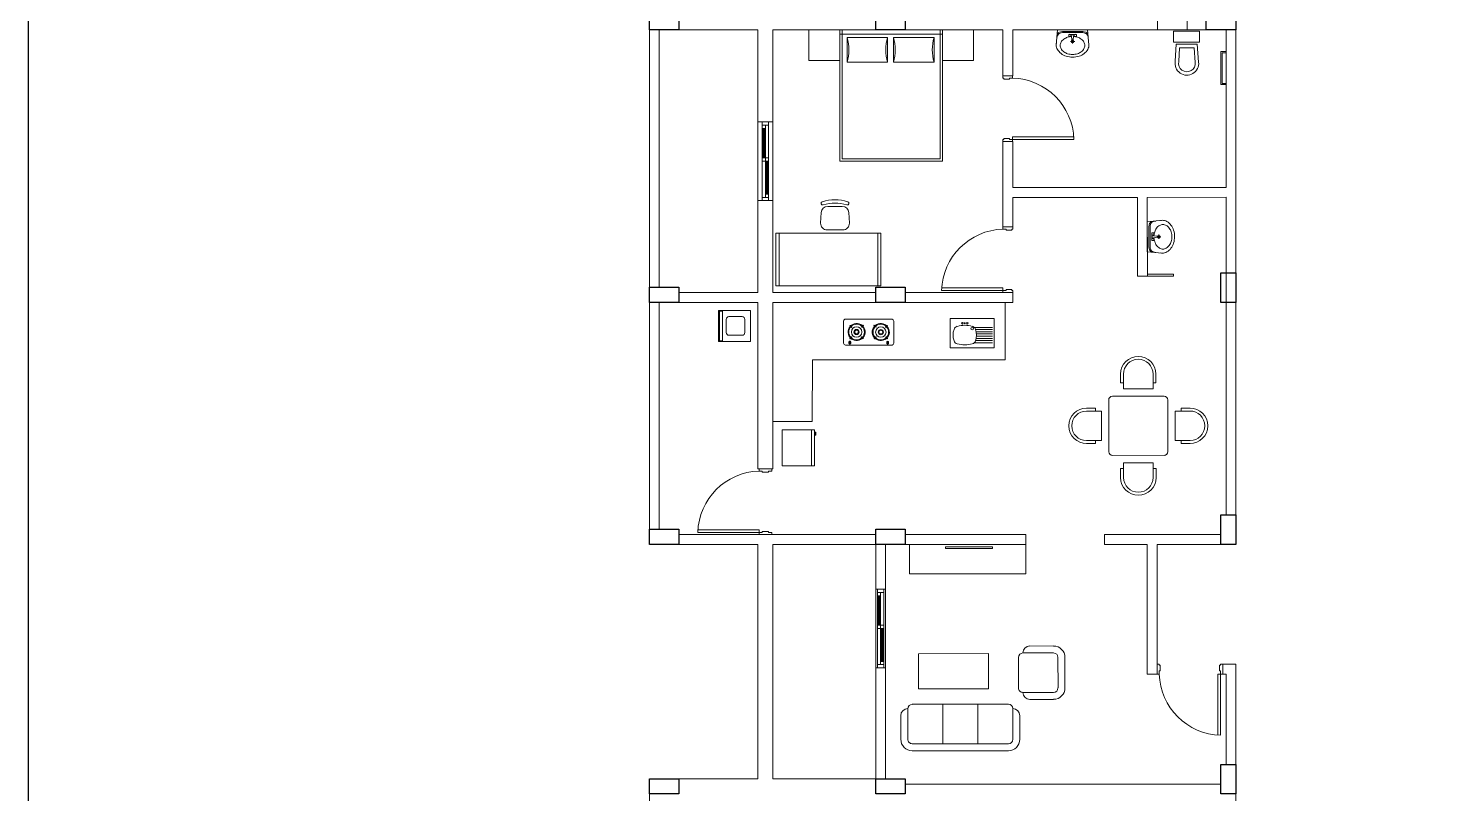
# Model space of a CAD drawing. Header units: inches. Extents: x 1 to 89, y 1 to 111.
# Drawn here: x 1.21 to 22.6, y 21.29 to 32.95 of the extents above; entities that cross this region are included whole.
import ezdxf

# ---------------------------------------------------------------- set-up
doc = ezdxf.new("R2010")
doc.units = ezdxf.units.IN
doc.header["$MEASUREMENT"] = 0
for name, color, linetype, lineweight in [('col', 250, 'Continuous', 25), ('elev 1', 252, 'Continuous', 9), ('FUR', 250, 'Continuous', 9), ('ROAD', 8, 'Continuous', 30), ('walls', 250, 'Continuous', 18)]:
    doc.layers.add(name, color=color, linetype=linetype, lineweight=lineweight)

msp = doc.modelspace()

# ---------------------------------------------------------------- linework, layer by layer
at = {"layer": 'col'}
for points in [[(10.667, 33.153), (11.117, 33.153), (11.117, 32.923), (10.667, 32.923)], [(14.113, 33.153), (14.563, 33.153), (14.563, 32.923), (14.113, 32.923)], [(19.147, 33.153), (19.597, 33.153), (19.597, 32.923), (19.147, 32.923)], [(19.597, 29.223), (19.598, 28.773), (19.368, 28.773), (19.367, 29.223)], [(10.667, 29.003), (11.117, 29.003), (11.117, 28.773), (10.667, 28.773)], [(14.113, 29.003), (14.563, 29.003), (14.563, 28.773), (14.113, 28.773)], [(19.597, 25.538), (19.598, 25.088), (19.368, 25.088), (19.367, 25.538)], [(10.667, 25.318), (11.117, 25.318), (11.117, 25.088), (10.667, 25.088)], [(14.113, 25.318), (14.563, 25.318), (14.563, 25.088), (14.113, 25.088)], [(19.597, 21.738), (19.597, 21.288), (19.367, 21.288), (19.367, 21.738)], [(10.667, 21.518), (11.117, 21.518), (11.117, 21.288), (10.667, 21.288)], [(14.113, 21.518), (14.563, 21.518), (14.563, 21.288), (14.113, 21.288)]]:
    msp.add_lwpolyline(points, close=True, dxfattribs=at)
at = {"layer": 'elev 1'}
for p, q in [((18.405, 32.923), (18.855, 32.923)), ((12.318, 31.523), (12.318, 30.323)), ((12.548, 31.523), (12.548, 30.323)), ((14.113, 24.406), (14.113, 23.206)), ((14.263, 24.406), (14.263, 23.206))]:
    msp.add_line(p, q, dxfattribs=at)
at = {"layer": 'FUR'}
for p, q in [((13.566, 32.922), (13.095, 32.922)), ((13.095, 32.922), (13.095, 32.455)), ((13.566, 32.922), (15.13, 32.923)), ((13.567, 30.924), (13.566, 32.922)), ((13.566, 32.922), (13.567, 32.455)), ((13.567, 32.857), (15.13, 32.858)), ((13.6, 30.957), (13.6, 32.922)), ((13.677, 32.807), (13.677, 32.431)), ((14.295, 32.807), (13.677, 32.807)), ((14.295, 32.431), (14.295, 32.807)), ((14.384, 32.807), (14.384, 32.431)), ((15.001, 32.807), (14.384, 32.807)), ((15.002, 32.431), (15.001, 32.807)), ((15.096, 32.923), (15.097, 30.958)), ((15.13, 32.923), (15.13, 30.925)), ((15.601, 32.923), (15.13, 32.923)), ((15.601, 32.456), (15.601, 32.923)), ((18.645, 32.902), (18.645, 32.738)), ((19.045, 32.902), (18.645, 32.902)), ((18.645, 32.738), (19.045, 32.738)), ((19.045, 32.738), (19.045, 32.902)), ((18.674, 32.447), (18.689, 32.704)), ((18.689, 32.704), (19.009, 32.704)), ((18.727, 32.44), (18.739, 32.651)), ((18.739, 32.651), (18.96, 32.651)), ((18.96, 32.651), (18.976, 32.428)), ((19.009, 32.704), (19.029, 32.434)), ((19.37, 32.594), (19.37, 32.089)), ((19.37, 32.594), (19.448, 32.594)), ((19.39, 32.574), (19.39, 32.109)), ((19.39, 32.574), (19.448, 32.574)), ((13.095, 32.455), (13.567, 32.455)), ((13.677, 32.431), (14.295, 32.431)), ((14.384, 32.431), (15.002, 32.431)), ((15.13, 32.456), (15.601, 32.456)), ((16.048, 32.189), (16.048, 32.223)), ((19.37, 32.089), (19.448, 32.089)), ((19.39, 32.109), (19.448, 32.109)), ((12.383, 31.523), (12.383, 31.423)), ((12.383, 31.523), (12.483, 31.523)), ((12.383, 31.473), (12.383, 31.523)), ((12.483, 31.523), (12.383, 31.523)), ((12.383, 30.923), (12.383, 31.473)), ((12.483, 31.473), (12.383, 31.473)), ((12.483, 31.473), (12.383, 31.473)), ((12.483, 31.473), (12.383, 31.473)), ((12.433, 31.423), (12.433, 31.473)), ((12.483, 30.923), (12.483, 31.523)), ((12.483, 31.523), (12.483, 31.473)), ((12.433, 31.423), (12.383, 31.423)), ((12.398, 31.423), (12.398, 30.973)), ((12.408, 31.423), (12.408, 30.973)), ((12.418, 31.423), (12.418, 30.973)), ((12.433, 30.973), (12.433, 31.423)), ((16.048, 31.256), (16.064, 31.256)), ((16.048, 31.223), (16.048, 31.256)), ((16.064, 31.256), (16.064, 31.271)), ((16.064, 31.271), (16.15, 31.271)), ((16.15, 31.271), (16.15, 31.256)), ((16.15, 31.256), (16.198, 31.256)), ((16.198, 31.295), (17.13, 31.295)), ((16.198, 31.256), (16.198, 31.223)), ((16.198, 31.223), (16.048, 31.223)), ((12.383, 30.973), (12.483, 30.973)), ((12.383, 30.923), (12.383, 30.323)), ((12.383, 30.923), (12.433, 30.923)), ((12.433, 30.373), (12.433, 30.973)), ((12.433, 30.923), (12.483, 30.923)), ((12.448, 30.423), (12.448, 30.923)), ((12.458, 30.423), (12.458, 30.923)), ((12.468, 30.423), (12.468, 30.923)), ((12.483, 30.323), (12.483, 30.973)), ((15.13, 30.925), (13.567, 30.924)), ((15.097, 30.958), (13.6, 30.957)), ((12.483, 30.423), (12.433, 30.423)), ((12.383, 30.373), (12.383, 30.323)), ((12.483, 30.373), (12.383, 30.373)), ((12.483, 30.373), (12.383, 30.373)), ((12.383, 30.323), (12.483, 30.323)), ((12.383, 30.323), (12.483, 30.323)), ((13.603, 30.236), (13.383, 30.236)), ((13.283, 30.142), (13.274, 29.982)), ((13.712, 29.982), (13.703, 30.142)), ((12.593, 29.826), (12.593, 29.026)), ((14.193, 29.826), (12.593, 29.826)), ((12.643, 29.026), (12.643, 29.826)), ((13.374, 29.876), (13.612, 29.876)), ((14.143, 29.026), (14.143, 29.826)), ((14.193, 29.026), (14.193, 29.826)), ((16.2, 29.889), (16.2, 29.923)), ((18.649, 29.201), (18.249, 29.201)), ((18.25, 29.173), (18.649, 29.173)), ((18.649, 29.173), (18.649, 29.201)), ((12.593, 29.026), (14.193, 29.026)), ((16.05, 28.995), (15.118, 28.995)), ((16.098, 28.956), (16.05, 28.956)), ((16.05, 28.956), (16.05, 28.923)), ((16.05, 28.923), (16.2, 28.923)), ((16.184, 28.971), (16.098, 28.971)), ((16.098, 28.971), (16.098, 28.956)), ((16.184, 28.956), (16.184, 28.971)), ((16.2, 28.956), (16.184, 28.956)), ((16.2, 28.923), (16.2, 28.956)), ((16.083, 27.896), (16.083, 28.773)), ((11.718, 28.651), (11.718, 28.178)), ((12.209, 28.651), (11.718, 28.651)), ((11.732, 28.641), (11.732, 28.189)), ((11.779, 28.641), (11.732, 28.641)), ((11.779, 28.189), (11.779, 28.641)), ((11.837, 28.515), (11.837, 28.314)), ((12.079, 28.556), (11.878, 28.556)), ((12.121, 28.314), (12.121, 28.515)), ((12.209, 28.178), (12.209, 28.651)), ((13.624, 28.49), (13.624, 28.151)), ((13.652, 28.517), (14.362, 28.516)), ((14.39, 28.489), (14.389, 28.151)), ((15.246, 28.53), (15.246, 28.081)), ((15.919, 28.529), (15.246, 28.53)), ((15.919, 28.529), (15.918, 28.081)), ((11.878, 28.273), (12.079, 28.273)), ((13.718, 28.221), (13.745, 28.248)), ((13.725, 28.423), (13.721, 28.419)), ((13.721, 28.419), (13.747, 28.393)), ((13.749, 28.244), (13.722, 28.217)), ((13.751, 28.397), (13.725, 28.423)), ((13.745, 28.248), (13.749, 28.244)), ((13.747, 28.393), (13.751, 28.397)), ((13.894, 28.246), (13.898, 28.25)), ((13.92, 28.22), (13.894, 28.246)), ((13.923, 28.426), (13.896, 28.399)), ((13.896, 28.399), (13.9, 28.395)), ((13.898, 28.25), (13.924, 28.224)), ((13.9, 28.395), (13.927, 28.422)), ((13.927, 28.422), (13.923, 28.426)), ((14.087, 28.422), (14.091, 28.426)), ((14.114, 28.395), (14.087, 28.422)), ((14.116, 28.25), (14.09, 28.224)), ((14.091, 28.426), (14.118, 28.399)), ((14.094, 28.22), (14.12, 28.246)), ((14.118, 28.399), (14.114, 28.395)), ((14.12, 28.246), (14.116, 28.25)), ((14.263, 28.396), (14.289, 28.423)), ((14.267, 28.392), (14.263, 28.396)), ((14.269, 28.248), (14.265, 28.244)), ((14.265, 28.244), (14.291, 28.217)), ((14.293, 28.419), (14.267, 28.392)), ((14.295, 28.221), (14.269, 28.248)), ((14.289, 28.423), (14.293, 28.419)), ((15.615, 28.391), (15.889, 28.391)), ((15.636, 28.358), (15.889, 28.358)), ((15.645, 28.325), (15.889, 28.325)), ((15.649, 28.292), (15.889, 28.292)), ((15.649, 28.259), (15.889, 28.258)), ((11.718, 28.178), (12.209, 28.178)), ((11.732, 28.189), (11.779, 28.189)), ((13.651, 28.124), (14.362, 28.124)), ((13.733, 28.161), (13.704, 28.161)), ((13.704, 28.161), (13.704, 28.158)), ((13.704, 28.158), (13.733, 28.158)), ((13.722, 28.217), (13.718, 28.221)), ((13.733, 28.158), (13.733, 28.161)), ((13.924, 28.224), (13.92, 28.22)), ((14.09, 28.224), (14.094, 28.22)), ((14.28, 28.161), (14.31, 28.161)), ((14.28, 28.158), (14.28, 28.161)), ((14.31, 28.157), (14.28, 28.158)), ((14.291, 28.217), (14.295, 28.221)), ((14.31, 28.161), (14.31, 28.157)), ((15.246, 28.081), (15.918, 28.081)), ((15.615, 28.159), (15.889, 28.159)), ((15.635, 28.192), (15.889, 28.192)), ((15.644, 28.225), (15.889, 28.225)), ((13.148, 26.958), (13.149, 27.898)), ((16.083, 27.896), (13.149, 27.898)), ((17.841, 27.681), (17.841, 27.546)), ((17.886, 27.681), (17.886, 27.456)), ((18.336, 27.456), (18.336, 27.681)), ((18.381, 27.546), (18.381, 27.681)), ((17.841, 27.546), (17.886, 27.546)), ((17.886, 27.456), (18.336, 27.456)), ((18.336, 27.546), (18.381, 27.546)), ((17.661, 27.287), (17.662, 26.499)), ((18.505, 27.344), (17.717, 27.343)), ((18.562, 26.5), (18.561, 27.287)), ((12.548, 26.959), (13.148, 26.958)), ((17.459, 27.163), (17.324, 27.163)), ((17.549, 27.118), (17.324, 27.118)), ((17.459, 27.118), (17.459, 27.163)), ((17.549, 26.668), (17.549, 27.118)), ((18.674, 27.119), (18.899, 27.119)), ((18.674, 26.669), (18.674, 27.119)), ((18.764, 27.164), (18.899, 27.164)), ((18.764, 27.119), (18.764, 27.164)), ((12.688, 26.83), (13.179, 26.83)), ((12.688, 26.286), (12.688, 26.83)), ((13.134, 26.83), (13.134, 26.286)), ((13.179, 26.83), (13.179, 26.286)), ((13.19, 26.796), (13.2, 26.796)), ((13.19, 26.749), (13.19, 26.796)), ((13.2, 26.749), (13.19, 26.749)), ((13.2, 26.796), (13.2, 26.749)), ((17.324, 26.668), (17.549, 26.668)), ((17.324, 26.623), (17.459, 26.623)), ((17.459, 26.623), (17.459, 26.668)), ((18.899, 26.669), (18.674, 26.669)), ((18.764, 26.624), (18.764, 26.669)), ((18.899, 26.624), (18.764, 26.624)), ((17.718, 26.443), (18.505, 26.444)), ((17.887, 26.106), (17.887, 26.331)), ((17.887, 26.331), (18.337, 26.331)), ((18.337, 26.331), (18.337, 26.106)), ((13.179, 26.286), (12.688, 26.286)), ((17.842, 26.106), (17.842, 26.241)), ((17.842, 26.241), (17.887, 26.241)), ((18.337, 26.241), (18.382, 26.241)), ((18.382, 26.241), (18.382, 26.106)), ((12.337, 25.31), (11.405, 25.31)), ((12.385, 25.271), (12.337, 25.271)), ((12.337, 25.271), (12.337, 25.238)), ((12.481, 25.286), (12.385, 25.286)), ((12.385, 25.286), (12.385, 25.271)), ((12.481, 25.271), (12.481, 25.286)), ((12.529, 25.271), (12.481, 25.271)), ((12.529, 25.238), (12.529, 25.271)), ((12.337, 25.238), (12.529, 25.238)), ((14.629, 24.638), (14.63, 25.088)), ((16.397, 24.637), (16.397, 25.087)), ((16.397, 24.637), (14.629, 24.638)), ((14.138, 24.406), (14.138, 24.306)), ((14.138, 24.406), (14.238, 24.406)), ((14.138, 24.356), (14.138, 24.406)), ((14.238, 24.406), (14.138, 24.406)), ((14.238, 23.806), (14.238, 24.406)), ((14.238, 24.406), (14.238, 24.356)), ((14.138, 23.806), (14.138, 24.356)), ((14.238, 24.356), (14.138, 24.356)), ((14.238, 24.356), (14.138, 24.356)), ((14.238, 24.356), (14.138, 24.356)), ((14.188, 24.306), (14.138, 24.306)), ((14.153, 24.306), (14.153, 23.856)), ((14.163, 24.306), (14.163, 23.856)), ((14.173, 24.306), (14.173, 23.856)), ((14.188, 24.306), (14.188, 24.356)), ((14.188, 23.856), (14.188, 24.306)), ((14.138, 23.856), (14.238, 23.856)), ((14.138, 23.806), (14.138, 23.206)), ((14.138, 23.806), (14.188, 23.806)), ((14.188, 23.256), (14.188, 23.856)), ((14.188, 23.806), (14.238, 23.806)), ((14.203, 23.306), (14.203, 23.806)), ((14.213, 23.306), (14.213, 23.806)), ((14.223, 23.306), (14.223, 23.806)), ((14.238, 23.206), (14.238, 23.856)), ((16.822, 23.541), (16.462, 23.54)), ((15.831, 23.424), (14.764, 23.423)), ((14.764, 23.423), (14.764, 22.89)), ((15.831, 22.89), (15.831, 23.424)), ((16.288, 23.367), (16.289, 22.9)), ((16.822, 23.434), (16.355, 23.434)), ((16.889, 22.901), (16.888, 23.367)), ((16.995, 22.901), (16.995, 23.367)), ((14.138, 23.256), (14.138, 23.206)), ((14.238, 23.256), (14.138, 23.256)), ((14.238, 23.256), (14.138, 23.256)), ((14.138, 23.206), (14.238, 23.206)), ((14.138, 23.206), (14.238, 23.206)), ((14.238, 23.306), (14.188, 23.306)), ((18.431, 23.263), (18.397, 23.263)), ((19.325, 23.113), (19.325, 22.181)), ((19.364, 23.247), (19.349, 23.247)), ((19.349, 23.247), (19.349, 23.161)), ((19.349, 23.161), (19.364, 23.161)), ((19.364, 23.263), (19.364, 23.247)), ((19.397, 23.263), (19.364, 23.263)), ((19.364, 23.161), (19.364, 23.113)), ((19.364, 23.113), (19.397, 23.113)), ((19.397, 23.113), (19.397, 23.263)), ((14.764, 22.89), (15.831, 22.89)), ((16.355, 22.834), (16.822, 22.834)), ((16.462, 22.727), (16.822, 22.727)), ((14.495, 22.479), (14.495, 22.119)), ((14.601, 22.585), (14.602, 22.119)), ((16.135, 22.652), (14.668, 22.652)), ((15.135, 22.052), (15.135, 22.652)), ((15.668, 22.052), (15.668, 22.652)), ((16.202, 22.119), (16.201, 22.586)), ((16.308, 22.119), (16.308, 22.479)), ((14.668, 22.052), (16.135, 22.052)), ((14.668, 21.945), (16.135, 21.946))]:
    msp.add_line(p, q, dxfattribs=at)
for points in [[(16.862, 32.695), (16.883, 32.923), (17.339, 32.923), (17.36, 32.695)], [(17.096, 32.822), (17.053, 32.822), (17.053, 32.839), (17.053, 32.855), (17.111, 32.855), (17.169, 32.855), (17.169, 32.839), (17.169, 32.822), (17.126, 32.822)], [(17.077, 32.746), (17.111, 32.746), (17.145, 32.746)], [(17.138, 32.847), (17.084, 32.847)], [(17.086, 32.839), (17.095, 32.839)], [(17.111, 32.716), (17.111, 32.771)], [(17.136, 32.839), (17.127, 32.839)], [(16.048, 32.189), (16.064, 32.189), (16.064, 32.175), (16.15, 32.175), (16.15, 32.189), (16.198, 32.189), (16.198, 32.223), (16.048, 32.223)], [(16.198, 31.256), (16.198, 31.295)], [(18.477, 29.524), (18.249, 29.545), (18.249, 30.002), (18.477, 30.023)], [(16.2, 29.889), (16.184, 29.889), (16.184, 29.875), (16.098, 29.875), (16.098, 29.889), (16.05, 29.889), (16.05, 29.923), (16.2, 29.923)], [(18.35, 29.759), (18.35, 29.715), (18.334, 29.715), (18.317, 29.715), (18.317, 29.773), (18.317, 29.832), (18.334, 29.832), (18.35, 29.832), (18.35, 29.788)], [(18.325, 29.801), (18.325, 29.746)], [(18.334, 29.798), (18.334, 29.79)], [(18.334, 29.748), (18.334, 29.757)], [(18.456, 29.773), (18.401, 29.773)], [(18.426, 29.739), (18.426, 29.773), (18.426, 29.807)], [(16.05, 28.956), (16.05, 28.995)], [(12.337, 25.271), (12.337, 25.31)], [(18.431, 23.263), (18.431, 23.247), (18.445, 23.247), (18.445, 23.161), (18.431, 23.161), (18.431, 23.113), (18.397, 23.113), (18.397, 23.263)], [(19.364, 23.113), (19.325, 23.113)]]:
    msp.add_lwpolyline(points, dxfattribs=at)
for points in [[(16.872, 32.793), (16.872, 32.799, -0.414214), (16.955, 32.882), (17.111, 32.882), (17.267, 32.882, -0.414214), (17.35, 32.799), (17.35, 32.793)], [(16.877, 32.86, -0.229741), (16.955, 32.898), (17.267, 32.898, -0.229741), (17.345, 32.86)], [(16.923, 32.686, 0.12971), (16.936, 32.636, 0.10642), (16.978, 32.589, 0.084454), (17.036, 32.56, 0.073566), (17.11, 32.55, 0.073566), (17.184, 32.56, 0.084454), (17.242, 32.59, 0.10642), (17.284, 32.636, 0.12971), (17.297, 32.686, 0.12971), (17.284, 32.736, 0.10642), (17.242, 32.783, 0.084454), (17.184, 32.812, 0.058047), (17.126, 32.822, 0.073566)], [(17.096, 32.822, 0.060302), (17.036, 32.811, 0.084454), (16.978, 32.782, 0.10642), (16.936, 32.736, 0.12971), (16.923, 32.686, 0.12971)], [(17.084, 32.83), (17.092, 32.83, -0.385832), (17.096, 32.826), (17.101, 32.774, 0.270314), (17.121, 32.774), (17.126, 32.826, -0.385832), (17.13, 32.83), (17.138, 32.83)], [(16.862, 32.695, 0.126822), (16.88, 32.626, 0.10607), (16.935, 32.563, 0.085783), (17.013, 32.523, 0.075445), (17.111, 32.508, 0.075445), (17.209, 32.523, 0.085783), (17.287, 32.563, 0.10607), (17.343, 32.626, 0.126822), (17.36, 32.695, 0.045361), (17.358, 32.721, 0.10607)], [(16.864, 32.72, 0.045361), (16.862, 32.695, 0.126822)], [(16.198, 31.256), (17.131, 31.256, 0.396451), (16.198, 32.189, 0.396451)], [(18.312, 29.539, -0.229741), (18.274, 29.618), (18.274, 29.929, -0.229741), (18.312, 30.007)], [(18.379, 29.535), (18.373, 29.535, -0.414214), (18.29, 29.618), (18.29, 29.773), (18.29, 29.929, -0.414214), (18.373, 30.012), (18.379, 30.012)], [(18.486, 29.585, 0.12971), (18.536, 29.599, 0.10642), (18.583, 29.64, 0.084454), (18.612, 29.699, 0.073566), (18.623, 29.772, 0.073566), (18.612, 29.846, 0.084454), (18.583, 29.904, 0.10642), (18.536, 29.946, 0.12971), (18.486, 29.959, 0.12971), (18.436, 29.946, 0.10642), (18.39, 29.904, 0.084454), (18.361, 29.846, 0.058047), (18.35, 29.788, 0.073566)], [(18.477, 29.524, 0.126822), (18.546, 29.542, 0.10607), (18.609, 29.597, 0.085783), (18.649, 29.675, 0.075445), (18.664, 29.773, 0.075445), (18.649, 29.872, 0.085783), (18.609, 29.95, 0.10607), (18.546, 30.005, 0.126822), (18.477, 30.023, 0.045361), (18.452, 30.02, 0.10607)], [(16.05, 28.956), (15.117, 28.956, -0.396451), (16.05, 29.889, -0.396451)], [(18.342, 29.746), (18.342, 29.754, -0.385832), (18.346, 29.758), (18.398, 29.764, 0.270314), (18.398, 29.783), (18.346, 29.788, -0.385832), (18.342, 29.793), (18.342, 29.801)], [(18.35, 29.759, 0.060302), (18.361, 29.698, 0.084454), (18.39, 29.64, 0.10642), (18.436, 29.599, 0.12971), (18.486, 29.585, 0.12971)], [(18.452, 29.527, 0.045361), (18.477, 29.524, 0.126822)], [(12.337, 25.271), (11.404, 25.271, -0.396451), (12.337, 26.204, -0.396451)], [(19.364, 23.113), (19.364, 22.18, -0.396451), (18.431, 23.113, -0.396451)]]:
    msp.add_lwpolyline(points, format="xyb", dxfattribs=at)
for points in [[(12.337, 26.238), (12.529, 26.238), (12.529, 26.204), (12.481, 26.204), (12.481, 26.19), (12.385, 26.19), (12.385, 26.204), (12.337, 26.204)], [(15.175, 25.048), (15.889, 25.048), (15.889, 25.027), (15.175, 25.027)]]:
    msp.add_lwpolyline(points, close=True, dxfattribs=at)
for centre, radius in [((17.07, 32.839), 0.0166), ((17.111, 32.746), 0.0208), ((17.111, 32.746), 0.0166), ((17.153, 32.839), 0.0166), ((18.334, 29.815), 0.0166), ((18.334, 29.732), 0.0166), ((18.426, 29.773), 0.0208), ((18.426, 29.773), 0.0166), ((15.433, 28.455), 0.0112), ((15.47, 28.455), 0.00747), ((15.508, 28.455), 0.0112), ((13.822, 28.322), 0.119), ((13.822, 28.322), 0.0793), ((13.822, 28.322), 0.0396), ((13.822, 28.322), 0.0281), ((14.191, 28.321), 0.119), ((14.191, 28.321), 0.0793), ((14.191, 28.321), 0.0396), ((14.191, 28.321), 0.0281), ((15.582, 28.372), 0.0187)]:
    msp.add_circle(centre, radius, dxfattribs=at)
for centre, radius, start, end in [((13.032, 32.618), 0.672, 343.7576, 16.278), ((14.94, 32.619), 0.672, 163.7576, 196.278), ((13.739, 32.619), 0.672, 343.7576, 16.278), ((15.646, 32.619), 0.672, 163.7576, 196.278), ((18.851, 32.413), 0.18, 169.1077, 6.6356), ((18.851, 32.413), 0.127, 167.6744, 7.0955), ((13.306, 30.283), 0.025, 107.3656, 287.3656), ((13.383, 30.136), 0.1, 90, 176.8202), ((13.493, 29.686), 0.65, 72.6344, 107.3656), ((13.493, 29.686), 0.6, 72.6344, 107.3656), ((13.603, 30.136), 0.1, 3.1798, 90), ((13.68, 30.283), 0.025, 252.6344, 72.6344), ((13.374, 29.976), 0.1, 176.8202, 270), ((13.612, 29.976), 0.1, 270, 3.1798), ((11.878, 28.515), 0.0412, 90, 180), ((12.079, 28.515), 0.0412, 0, 90), ((13.652, 28.49), 0.0273, 89.9644, 179.9644), ((13.822, 28.322), 0.13, 242.444, 239.8973), ((14.191, 28.321), 0.13, 300.0315, 297.4848), ((14.362, 28.489), 0.0273, 359.9644, 89.9644), ((11.878, 28.314), 0.0412, 180, 270), ((12.079, 28.314), 0.0412, 270, 0), ((15.545, 28.275), 0.254, 159.8349, 200.0939), ((15.376, 28.337), 0.0747, 105.7762, 159.8349), ((15.376, 28.337), 0.0747, 105.7762, 159.8349), ((15.47, 28.006), 0.418, 74.1526, 105.7762), ((15.564, 28.337), 0.0747, 20.0939, 74.1526), ((15.564, 28.337), 0.0747, 20.0939, 74.1526), ((15.395, 28.275), 0.254, 339.8349, 20.0939), ((13.652, 28.151), 0.0273, 179.9644, 269.9644), ((13.734, 28.16), 0.0305, 163.9063, 179.9644), ((13.734, 28.16), 0.0305, 179.9644, 196.0225), ((13.727, 28.162), 0.0224, 145.1684, 163.9063), ((13.727, 28.158), 0.0224, 196.0225, 214.7604), ((13.722, 28.166), 0.0165, 120.762, 145.1684), ((13.719, 28.16), 0.0106, 9.8746, 170.0542), ((13.719, 28.16), 0.0106, 189.6822, 350.2467), ((13.722, 28.154), 0.0165, 214.7604, 239.1668), ((13.719, 28.171), 0.0104, 89.9644, 120.762), ((13.719, 28.149), 0.0104, 239.1668, 269.9644), ((13.719, 28.171), 0.0104, 59.1668, 89.9644), ((13.719, 28.149), 0.0104, 269.9644, 300.762), ((13.716, 28.166), 0.0165, 34.7604, 59.1668), ((13.716, 28.154), 0.0165, 300.762, 325.1684), ((13.711, 28.162), 0.0224, 16.0225, 34.7604), ((13.711, 28.158), 0.0224, 325.1684, 343.9063), ((13.703, 28.16), 0.0305, 359.9644, 16.0225), ((13.703, 28.16), 0.0305, 343.9063, 359.9644), ((14.311, 28.16), 0.0305, 163.9063, 179.9644), ((14.311, 28.16), 0.0305, 179.9644, 196.0225), ((14.303, 28.162), 0.0224, 145.1684, 163.9063), ((14.303, 28.157), 0.0224, 196.0225, 214.7604), ((14.298, 28.154), 0.0165, 214.7604, 239.1668), ((14.298, 28.165), 0.0165, 120.762, 145.1684), ((14.295, 28.159), 0.0106, 9.8746, 170.0542), ((14.295, 28.159), 0.0106, 189.6822, 350.2467), ((14.295, 28.17), 0.0104, 89.9644, 120.762), ((14.295, 28.149), 0.0104, 239.1668, 269.9644), ((14.295, 28.17), 0.0104, 59.1668, 89.9644), ((14.295, 28.149), 0.0104, 269.9644, 300.762), ((14.292, 28.165), 0.0165, 34.7604, 59.1668), ((14.292, 28.154), 0.0165, 300.762, 325.1684), ((14.287, 28.162), 0.0224, 16.0225, 34.7604), ((14.287, 28.157), 0.0224, 325.1684, 343.9063), ((14.279, 28.16), 0.0305, 359.9644, 16.0225), ((14.279, 28.16), 0.0305, 343.9063, 359.9644), ((14.362, 28.151), 0.0273, 269.9644, 359.9644), ((15.376, 28.214), 0.0747, 200.0939, 254.1526), ((15.376, 28.214), 0.0747, 200.0939, 254.1526), ((15.47, 28.544), 0.418, 254.1526, 285.7762), ((15.564, 28.214), 0.0747, 285.7762, 339.8349), ((15.564, 28.214), 0.0747, 285.7762, 339.8349), ((18.111, 27.681), 0.27, 0.0356, 180.0356), ((18.111, 27.681), 0.225, 0.0356, 180.0356), ((17.717, 27.287), 0.0562, 90.0356, 180.0356), ((18.505, 27.287), 0.0562, 0.0356, 90.0356), ((17.324, 26.893), 0.27, 90.0356, 270.0356), ((17.324, 26.893), 0.225, 90.0356, 270.0356), ((18.899, 26.894), 0.27, 270.0356, 90.0356), ((18.899, 26.894), 0.225, 270.0356, 90.0356), ((17.718, 26.499), 0.0562, 180.0356, 270.0356), ((18.505, 26.5), 0.0562, 270.0356, 0.0356), ((18.112, 26.106), 0.27, 180.0356, 0.0356), ((18.112, 26.106), 0.225, 180.0356, 0.0356), ((16.462, 23.434), 0.107, 90.0178, 180.0178), ((16.822, 23.367), 0.173, 0.0178, 90.0178), ((16.355, 23.367), 0.0667, 90.0178, 180.0178), ((16.822, 23.367), 0.0667, 0.0178, 90.0178), ((16.355, 22.9), 0.0667, 180.0178, 270.0178), ((16.822, 22.901), 0.173, 270.0178, 0.0178), ((16.822, 22.901), 0.0667, 270.0178, 0.0178), ((16.462, 22.834), 0.107, 180.0178, 270.0178), ((14.601, 22.479), 0.107, 90.0178, 180.0178), ((14.668, 22.585), 0.0667, 90.0178, 180.0178), ((16.135, 22.586), 0.0667, 0.0178, 90.0178), ((16.201, 22.479), 0.107, 0.0178, 90.0178), ((14.668, 22.119), 0.173, 180.0178, 270.0178), ((14.668, 22.119), 0.0667, 180.0178, 270.0178), ((16.135, 22.119), 0.173, 270.0178, 0.0178), ((16.135, 22.119), 0.0667, 270.0178, 0.0178)]:
    msp.add_arc(centre, radius, start, end, dxfattribs=at)
at = {"layer": 'ROAD'}
msp.add_lwpolyline([(88.548, 111.373), (1.207, 111.373), (1.207, 1.466), (88.548, 1.466)], close=True, dxfattribs=at)
at = {"layer": 'walls'}
for p, q in [((10.667, 34.803), (10.667, 25.088)), ((18.405, 32.923), (18.405, 33.073)), ((18.855, 32.923), (18.855, 33.073)), ((19.597, 33.073), (19.597, 25.088)), ((12.318, 32.923), (10.817, 32.923)), ((10.817, 32.923), (10.817, 29.003)), ((12.318, 32.923), (12.318, 31.523)), ((16.048, 32.923), (12.548, 32.923)), ((12.548, 32.923), (12.548, 31.523)), ((16.048, 32.923), (16.048, 32.223)), ((18.405, 32.923), (16.199, 32.923)), ((16.199, 32.923), (16.2, 32.223)), ((19.447, 32.923), (18.855, 32.923)), ((19.447, 32.924), (19.448, 30.524)), ((16.2, 32.223), (16.048, 32.223)), ((12.548, 31.523), (12.318, 31.523)), ((16.048, 31.223), (16.048, 29.923)), ((16.2, 31.223), (16.048, 31.223)), ((16.2, 31.223), (16.2, 30.523)), ((16.2, 30.523), (19.448, 30.524)), ((12.318, 30.323), (12.318, 28.923)), ((12.548, 30.323), (12.318, 30.323)), ((12.548, 30.323), (12.548, 28.923)), ((16.2, 30.373), (18.098, 30.373)), ((16.2, 30.373), (16.2, 29.923)), ((18.098, 30.373), (18.1, 29.173)), ((18.248, 30.373), (19.448, 30.374)), ((18.248, 30.373), (18.25, 29.173)), ((19.448, 30.374), (19.45, 25.538)), ((19.597, 30.374), (19.598, 30.374)), ((16.2, 29.923), (16.048, 29.923)), ((18.1, 29.173), (18.25, 29.173)), ((12.318, 28.923), (11.117, 28.923)), ((14.113, 28.923), (12.548, 28.923)), ((16.2, 28.923), (14.563, 28.923)), ((16.2, 28.923), (16.2, 28.773)), ((12.318, 28.773), (10.817, 28.773)), ((10.817, 28.773), (10.817, 25.318)), ((12.318, 28.773), (12.318, 26.238)), ((16.2, 28.773), (12.548, 28.773)), ((12.548, 28.773), (12.548, 26.238)), ((12.318, 26.238), (12.548, 26.238)), ((10.817, 25.088), (12.318, 25.088)), ((11.117, 25.238), (12.318, 25.238)), ((12.318, 25.238), (14.113, 25.238)), ((12.318, 25.088), (12.318, 21.518)), ((12.548, 25.088), (12.548, 21.518)), ((12.548, 25.088), (16.397, 25.088)), ((14.113, 25.088), (14.113, 24.406)), ((14.263, 25.088), (14.263, 24.406)), ((14.563, 25.238), (16.397, 25.238)), ((16.397, 25.088), (16.397, 25.238)), ((17.597, 25.238), (19.368, 25.238)), ((17.597, 25.088), (17.597, 25.238)), ((17.597, 25.088), (18.247, 25.088)), ((18.247, 23.113), (18.247, 25.088)), ((18.397, 25.088), (19.597, 25.088)), ((18.397, 23.113), (18.397, 25.088)), ((19.397, 25.088), (19.397, 25.088)), ((14.263, 24.406), (14.113, 24.406)), ((14.113, 23.206), (14.113, 21.518)), ((14.263, 23.206), (14.113, 23.206)), ((14.263, 23.206), (14.263, 21.518)), ((18.397, 23.113), (18.247, 23.113)), ((19.597, 23.263), (19.397, 23.263)), ((19.397, 23.113), (19.397, 23.263)), ((19.447, 23.113), (19.397, 23.113)), ((19.447, 23.113), (19.447, 21.738)), ((19.597, 23.263), (19.597, 17.938)), ((10.667, 21.518), (10.667, 20.333)), ((12.318, 21.518), (10.817, 21.518)), ((14.113, 21.518), (12.548, 21.518)), ((14.563, 21.438), (19.367, 21.438))]:
    msp.add_line(p, q, dxfattribs=at)

doc.saveas('drawing.dxf')
